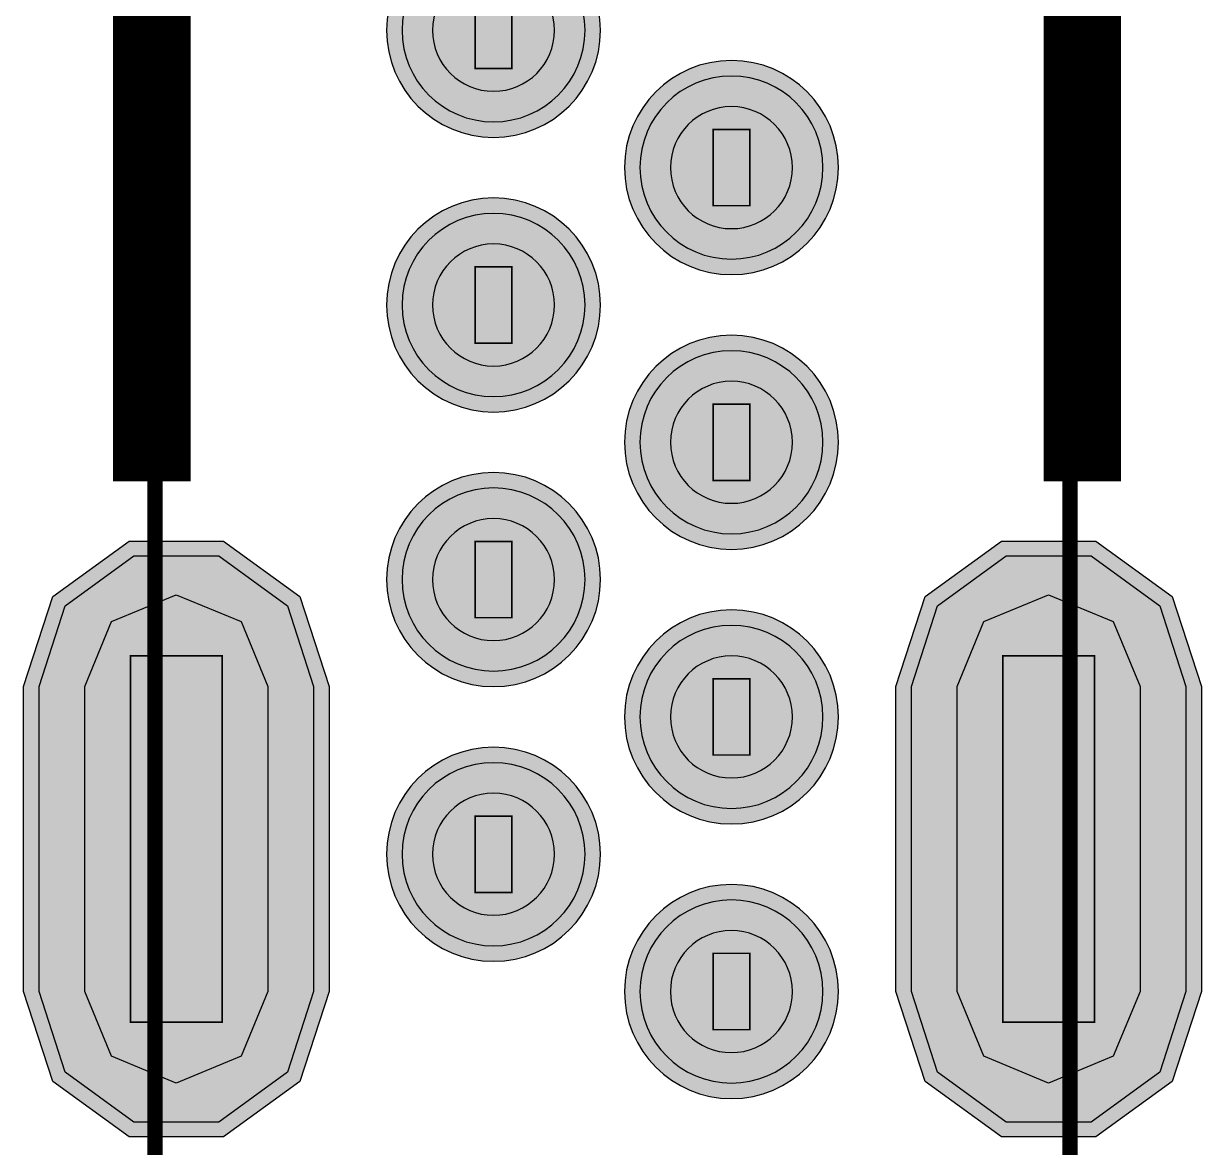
# Model space of a CAD drawing. Extents: x -1.9 to 1.9, y -10.7 to 4.3.
# Drawn here: x -1.931 to 1.931, y -3.436 to 0.247 of the extents above; entities that cross this region are included whole.
import ezdxf

# ---------------------------------------------------------------- set-up
doc = ezdxf.new("R2010")
doc.units = 0
doc.header["$MEASUREMENT"] = 0
for name, color, linetype in [('BOTTOM-LAYER', 5, 'CONTINUOUS'), ('BOTTOM-PASTE-MASK-LAYER', 16, 'CONTINUOUS'), ('BOTTOM-SOLDER-MASK-LAYER', 200, 'CONTINUOUS'), ('COMPONENT-SHAPE-LAYER', 132, 'CONTINUOUS'), ('HOLE-LAYER', 250, 'CONTINUOUS'), ('MULTI-LAYER', 9, 'CONTINUOUS'), ('PIN-SOLDERING-LAYER', 253, 'CONTINUOUS'), ('TOP-LAYER', 1, 'CONTINUOUS'), ('TOP-PASTE-MASK-LAYER', 8, 'CONTINUOUS'), ('TOP-SILKSCREEN-LAYER', 40, 'CONTINUOUS'), ('TOP-SOLDER-MASK-LAYER', 216, 'CONTINUOUS')]:
    doc.layers.add(name, color=color, linetype=linetype)

msp = doc.modelspace()

# ---------------------------------------------------------------- hatches: boundary and pattern name
at = {"layer": 'BOTTOM-LAYER'}
h = msp.add_hatch(color=256, dxfattribs=at)
edge = h.paths.add_edge_path(flags=0)
edge.add_arc((-0.39, 0.2249), 0.3, 180, 360)
edge.add_arc((-0.39, 0.2249), 0.3, 360, 540)
h = msp.add_hatch(color=256, dxfattribs=at)
edge = h.paths.add_edge_path(flags=0)
edge.add_arc((0.39, -0.2249), 0.3, 180, 360)
edge.add_arc((0.39, -0.2249), 0.3, 360, 540)
h = msp.add_hatch(color=256, dxfattribs=at)
edge = h.paths.add_edge_path(flags=0)
edge.add_arc((-0.39, -0.6753), 0.3, 180, 360)
edge.add_arc((-0.39, -0.6753), 0.3, 360, 540)
h = msp.add_hatch(color=256, dxfattribs=at)
edge = h.paths.add_edge_path(flags=0)
edge.add_arc((0.39, -1.1251), 0.3, 180, 360)
edge.add_arc((0.39, -1.1251), 0.3, 360, 540)
h = msp.add_hatch(color=256, dxfattribs=at)
edge = h.paths.add_edge_path(flags=0)
edge.add_arc((-0.39, -1.5749), 0.3, 180, 360)
edge.add_arc((-0.39, -1.5749), 0.3, 360, 540)
for points in [[(-1.8799, -1.9251), (-1.794, -1.6606), (-1.569, -1.4971), (-1.2908, -1.4971), (-1.0658, -1.6606), (-0.9799, -1.9251), (-0.9799, -2.9251), (-1.0658, -3.1896), (-1.2908, -3.353), (-1.569, -3.353), (-1.794, -3.1896), (-1.8799, -2.9251)], [(0.9799, -1.9251), (1.0658, -1.6606), (1.2908, -1.4971), (1.569, -1.4971), (1.794, -1.6606), (1.8799, -1.9251), (1.8799, -2.9251), (1.794, -3.1896), (1.569, -3.353), (1.2908, -3.353), (1.0658, -3.1896), (0.9799, -2.9251)]]:
    msp.add_hatch(color=256, dxfattribs=at).paths.add_polyline_path(points, flags=0)
h = msp.add_hatch(color=256, dxfattribs=at)
edge = h.paths.add_edge_path(flags=0)
edge.add_arc((0.39, -2.025), 0.3, 180, 360)
edge.add_arc((0.39, -2.025), 0.3, 360, 540)
h = msp.add_hatch(color=256, dxfattribs=at)
edge = h.paths.add_edge_path(flags=0)
edge.add_arc((-0.39, -2.4751), 0.3, 180, 360)
edge.add_arc((-0.39, -2.4751), 0.3, 360, 540)
h = msp.add_hatch(color=256, dxfattribs=at)
edge = h.paths.add_edge_path(flags=0)
edge.add_arc((0.39, -2.9249), 0.3, 180, 360)
edge.add_arc((0.39, -2.9249), 0.3, 0, 180)
at = {"layer": 'BOTTOM-PASTE-MASK-LAYER'}
h = msp.add_hatch(color=256, dxfattribs=at)
edge = h.paths.add_edge_path(flags=0)
edge.add_arc((-0.39, 0.2249), 0.3, 180, 360)
edge.add_arc((-0.39, 0.2249), 0.3, 360, 540)
h = msp.add_hatch(color=256, dxfattribs=at)
edge = h.paths.add_edge_path(flags=0)
edge.add_arc((0.39, -0.2249), 0.3, 180, 360)
edge.add_arc((0.39, -0.2249), 0.3, 360, 540)
h = msp.add_hatch(color=256, dxfattribs=at)
edge = h.paths.add_edge_path(flags=0)
edge.add_arc((-0.39, -0.6753), 0.3, 180, 360)
edge.add_arc((-0.39, -0.6753), 0.3, 360, 540)
h = msp.add_hatch(color=256, dxfattribs=at)
edge = h.paths.add_edge_path(flags=0)
edge.add_arc((0.39, -1.1251), 0.3, 180, 360)
edge.add_arc((0.39, -1.1251), 0.3, 360, 540)
h = msp.add_hatch(color=256, dxfattribs=at)
edge = h.paths.add_edge_path(flags=0)
edge.add_arc((-0.39, -1.5749), 0.3, 180, 360)
edge.add_arc((-0.39, -1.5749), 0.3, 360, 540)
for points in [[(-1.8799, -1.9251), (-1.794, -1.6606), (-1.569, -1.4971), (-1.2908, -1.4971), (-1.0658, -1.6606), (-0.9799, -1.9251), (-0.9799, -2.9251), (-1.0658, -3.1896), (-1.2908, -3.353), (-1.569, -3.353), (-1.794, -3.1896), (-1.8799, -2.9251)], [(0.9799, -1.9251), (1.0658, -1.6606), (1.2908, -1.4971), (1.569, -1.4971), (1.794, -1.6606), (1.8799, -1.9251), (1.8799, -2.9251), (1.794, -3.1896), (1.569, -3.353), (1.2908, -3.353), (1.0658, -3.1896), (0.9799, -2.9251)]]:
    msp.add_hatch(color=256, dxfattribs=at).paths.add_polyline_path(points, flags=0)
h = msp.add_hatch(color=256, dxfattribs=at)
edge = h.paths.add_edge_path(flags=0)
edge.add_arc((0.39, -2.025), 0.3, 180, 360)
edge.add_arc((0.39, -2.025), 0.3, 360, 540)
h = msp.add_hatch(color=256, dxfattribs=at)
edge = h.paths.add_edge_path(flags=0)
edge.add_arc((-0.39, -2.4751), 0.3, 180, 360)
edge.add_arc((-0.39, -2.4751), 0.3, 360, 540)
h = msp.add_hatch(color=256, dxfattribs=at)
edge = h.paths.add_edge_path(flags=0)
edge.add_arc((0.39, -2.9249), 0.3, 180, 360)
edge.add_arc((0.39, -2.9249), 0.3, 0, 180)
at = {"layer": 'BOTTOM-SOLDER-MASK-LAYER'}
h = msp.add_hatch(color=256, dxfattribs=at)
edge = h.paths.add_edge_path(flags=0)
edge.add_arc((-0.39, 0.2249), 0.3508, 180, 360)
edge.add_arc((-0.39, 0.2249), 0.3508, 360, 540)
h = msp.add_hatch(color=256, dxfattribs=at)
edge = h.paths.add_edge_path(flags=0)
edge.add_arc((0.39, -0.2249), 0.3508, 180, 360)
edge.add_arc((0.39, -0.2249), 0.3508, 360, 540)
h = msp.add_hatch(color=256, dxfattribs=at)
edge = h.paths.add_edge_path(flags=0)
edge.add_arc((-0.39, -0.6753), 0.3508, 180, 360)
edge.add_arc((-0.39, -0.6753), 0.3508, 360, 540)
h = msp.add_hatch(color=256, dxfattribs=at)
edge = h.paths.add_edge_path(flags=0)
edge.add_arc((0.39, -1.1251), 0.3508, 180, 360)
edge.add_arc((0.39, -1.1251), 0.3508, 360, 540)
h = msp.add_hatch(color=256, dxfattribs=at)
edge = h.paths.add_edge_path(flags=0)
edge.add_arc((-0.39, -1.5749), 0.3508, 180, 360)
edge.add_arc((-0.39, -1.5749), 0.3508, 360, 540)
for points in [[(-1.9307, -1.9251), (-1.8351, -1.6307), (-1.5847, -1.4488), (-1.2751, -1.4488), (-1.0247, -1.6307), (-0.9291, -1.9251), (-0.9291, -2.9251), (-1.0247, -3.2194), (-1.2751, -3.4014), (-1.5847, -3.4014), (-1.8351, -3.2194), (-1.9307, -2.9251)], [(0.9291, -1.9251), (1.0247, -1.6307), (1.2751, -1.4488), (1.5847, -1.4488), (1.8351, -1.6307), (1.9307, -1.9251), (1.9307, -2.9251), (1.8351, -3.2194), (1.5847, -3.4014), (1.2751, -3.4014), (1.0247, -3.2194), (0.9291, -2.9251)]]:
    msp.add_hatch(color=256, dxfattribs=at).paths.add_polyline_path(points, flags=0)
h = msp.add_hatch(color=256, dxfattribs=at)
edge = h.paths.add_edge_path(flags=0)
edge.add_arc((0.39, -2.025), 0.3508, 180, 360)
edge.add_arc((0.39, -2.025), 0.3508, 360, 540)
h = msp.add_hatch(color=256, dxfattribs=at)
edge = h.paths.add_edge_path(flags=0)
edge.add_arc((-0.39, -2.4751), 0.3508, 180, 360)
edge.add_arc((-0.39, -2.4751), 0.3508, 360, 540)
h = msp.add_hatch(color=256, dxfattribs=at)
edge = h.paths.add_edge_path(flags=0)
edge.add_arc((0.39, -2.9249), 0.3508, 180, 360)
edge.add_arc((0.39, -2.9249), 0.3508, 360, 540)
at = {"layer": 'HOLE-LAYER'}
h = msp.add_hatch(color=256, dxfattribs=at)
edge = h.paths.add_edge_path(flags=0)
edge.add_arc((-0.39, 0.2251), 0.2, 180, 360)
edge.add_arc((-0.39, 0.2251), 0.2, 360, 540)
h = msp.add_hatch(color=256, dxfattribs=at)
edge = h.paths.add_edge_path(flags=0)
edge.add_arc((0.3899, -0.2251), 0.2, 180, 360)
edge.add_arc((0.3899, -0.2251), 0.2, 360, 540)
h = msp.add_hatch(color=256, dxfattribs=at)
edge = h.paths.add_edge_path(flags=0)
edge.add_arc((-0.3901, -0.6752), 0.2, 180, 360)
edge.add_arc((-0.3901, -0.6752), 0.2, 360, 540)
h = msp.add_hatch(color=256, dxfattribs=at)
edge = h.paths.add_edge_path(flags=0)
edge.add_arc((0.3899, -1.1251), 0.2, 180, 360)
edge.add_arc((0.3899, -1.1251), 0.2, 0, 180)
h = msp.add_hatch(color=256, dxfattribs=at)
edge = h.paths.add_edge_path(flags=0)
edge.add_arc((-0.3901, -1.5751), 0.2, 180, 360)
edge.add_arc((-0.3901, -1.5751), 0.2, 360, 540)
for points in [[(-1.7299, -1.925), (-1.642, -1.7129), (-1.4299, -1.625), (-1.2177, -1.7129), (-1.1299, -1.925), (-1.1299, -2.925), (-1.2177, -3.1372), (-1.4299, -3.225), (-1.642, -3.1372), (-1.7299, -2.925)], [(1.1296, -1.925), (1.2175, -1.7129), (1.4296, -1.625), (1.6418, -1.7129), (1.7296, -1.925), (1.7296, -2.925), (1.6418, -3.1372), (1.4296, -3.225), (1.2175, -3.1372), (1.1296, -2.925)]]:
    msp.add_hatch(color=256, dxfattribs=at).paths.add_polyline_path(points, flags=0)
h = msp.add_hatch(color=256, dxfattribs=at)
edge = h.paths.add_edge_path(flags=0)
edge.add_arc((0.3899, -2.025), 0.2, 180, 360)
edge.add_arc((0.3899, -2.025), 0.2, 0, 180)
h = msp.add_hatch(color=256, dxfattribs=at)
edge = h.paths.add_edge_path(flags=0)
edge.add_arc((-0.3901, -2.475), 0.2, 180, 360)
edge.add_arc((-0.3901, -2.475), 0.2, 0, 180)
h = msp.add_hatch(color=256, dxfattribs=at)
edge = h.paths.add_edge_path(flags=0)
edge.add_arc((0.3898, -2.9251), 0.2, 180, 360)
edge.add_arc((0.3898, -2.9251), 0.2, 0, 180)
at = {"layer": 'MULTI-LAYER'}
h = msp.add_hatch(color=256, dxfattribs=at)
edge = h.paths.add_edge_path(flags=0)
edge.add_arc((-0.39, 0.2249), 0.3, 180, 360)
edge.add_arc((-0.39, 0.2249), 0.3, 360, 540)
h = msp.add_hatch(color=256, dxfattribs=at)
edge = h.paths.add_edge_path(flags=0)
edge.add_arc((-0.39, 0.2249), 0.3, 180, 360)
edge.add_arc((-0.39, 0.2249), 0.3, 360, 540)
h = msp.add_hatch(color=256, dxfattribs=at)
edge = h.paths.add_edge_path(flags=0)
edge.add_arc((-0.39, 0.2249), 0.3, 180, 360)
edge.add_arc((-0.39, 0.2249), 0.3, 360, 540)
h = msp.add_hatch(color=256, dxfattribs=at)
edge = h.paths.add_edge_path(flags=0)
edge.add_arc((0.39, -0.2249), 0.3, 180, 360)
edge.add_arc((0.39, -0.2249), 0.3, 360, 540)
h = msp.add_hatch(color=256, dxfattribs=at)
edge = h.paths.add_edge_path(flags=0)
edge.add_arc((0.39, -0.2249), 0.3, 180, 360)
edge.add_arc((0.39, -0.2249), 0.3, 360, 540)
h = msp.add_hatch(color=256, dxfattribs=at)
edge = h.paths.add_edge_path(flags=0)
edge.add_arc((0.39, -0.2249), 0.3, 180, 360)
edge.add_arc((0.39, -0.2249), 0.3, 360, 540)
h = msp.add_hatch(color=256, dxfattribs=at)
edge = h.paths.add_edge_path(flags=0)
edge.add_arc((-0.39, -0.6753), 0.3, 180, 360)
edge.add_arc((-0.39, -0.6753), 0.3, 360, 540)
h = msp.add_hatch(color=256, dxfattribs=at)
edge = h.paths.add_edge_path(flags=0)
edge.add_arc((-0.39, -0.6753), 0.3, 180, 360)
edge.add_arc((-0.39, -0.6753), 0.3, 360, 540)
h = msp.add_hatch(color=256, dxfattribs=at)
edge = h.paths.add_edge_path(flags=0)
edge.add_arc((-0.39, -0.6753), 0.3, 180, 360)
edge.add_arc((-0.39, -0.6753), 0.3, 360, 540)
h = msp.add_hatch(color=256, dxfattribs=at)
edge = h.paths.add_edge_path(flags=0)
edge.add_arc((0.39, -1.1251), 0.3, 180, 360)
edge.add_arc((0.39, -1.1251), 0.3, 360, 540)
h = msp.add_hatch(color=256, dxfattribs=at)
edge = h.paths.add_edge_path(flags=0)
edge.add_arc((0.39, -1.1251), 0.3, 180, 360)
edge.add_arc((0.39, -1.1251), 0.3, 360, 540)
h = msp.add_hatch(color=256, dxfattribs=at)
edge = h.paths.add_edge_path(flags=0)
edge.add_arc((0.39, -1.1251), 0.3, 180, 360)
edge.add_arc((0.39, -1.1251), 0.3, 360, 540)
h = msp.add_hatch(color=256, dxfattribs=at)
edge = h.paths.add_edge_path(flags=0)
edge.add_arc((-0.39, -1.5749), 0.3, 180, 360)
edge.add_arc((-0.39, -1.5749), 0.3, 360, 540)
h = msp.add_hatch(color=256, dxfattribs=at)
edge = h.paths.add_edge_path(flags=0)
edge.add_arc((-0.39, -1.5749), 0.3, 180, 360)
edge.add_arc((-0.39, -1.5749), 0.3, 360, 540)
h = msp.add_hatch(color=256, dxfattribs=at)
edge = h.paths.add_edge_path(flags=0)
edge.add_arc((-0.39, -1.5749), 0.3, 180, 360)
edge.add_arc((-0.39, -1.5749), 0.3, 360, 540)
for points in [[(-1.8799, -1.9251), (-1.794, -1.6606), (-1.569, -1.4971), (-1.2908, -1.4971), (-1.0658, -1.6606), (-0.9799, -1.9251), (-0.9799, -2.9251), (-1.0658, -3.1896), (-1.2908, -3.353), (-1.569, -3.353), (-1.794, -3.1896), (-1.8799, -2.9251)], [(-1.8799, -1.9251), (-1.794, -1.6606), (-1.569, -1.4971), (-1.2908, -1.4971), (-1.0658, -1.6606), (-0.9799, -1.9251), (-0.9799, -2.9251), (-1.0658, -3.1896), (-1.2908, -3.353), (-1.569, -3.353), (-1.794, -3.1896), (-1.8799, -2.9251)], [(-1.8799, -1.9251), (-1.794, -1.6606), (-1.569, -1.4971), (-1.2908, -1.4971), (-1.0658, -1.6606), (-0.9799, -1.9251), (-0.9799, -2.9251), (-1.0658, -3.1896), (-1.2908, -3.353), (-1.569, -3.353), (-1.794, -3.1896), (-1.8799, -2.9251)], [(0.9799, -1.9251), (1.0658, -1.6606), (1.2908, -1.4971), (1.569, -1.4971), (1.794, -1.6606), (1.8799, -1.9251), (1.8799, -2.9251), (1.794, -3.1896), (1.569, -3.353), (1.2908, -3.353), (1.0658, -3.1896), (0.9799, -2.9251)], [(0.9799, -1.9251), (1.0658, -1.6606), (1.2908, -1.4971), (1.569, -1.4971), (1.794, -1.6606), (1.8799, -1.9251), (1.8799, -2.9251), (1.794, -3.1896), (1.569, -3.353), (1.2908, -3.353), (1.0658, -3.1896), (0.9799, -2.9251)], [(0.9799, -1.9251), (1.0658, -1.6606), (1.2908, -1.4971), (1.569, -1.4971), (1.794, -1.6606), (1.8799, -1.9251), (1.8799, -2.9251), (1.794, -3.1896), (1.569, -3.353), (1.2908, -3.353), (1.0658, -3.1896), (0.9799, -2.9251)]]:
    msp.add_hatch(color=256, dxfattribs=at).paths.add_polyline_path(points, flags=0)
h = msp.add_hatch(color=256, dxfattribs=at)
edge = h.paths.add_edge_path(flags=0)
edge.add_arc((0.39, -2.025), 0.3, 180, 360)
edge.add_arc((0.39, -2.025), 0.3, 360, 540)
h = msp.add_hatch(color=256, dxfattribs=at)
edge = h.paths.add_edge_path(flags=0)
edge.add_arc((0.39, -2.025), 0.3, 180, 360)
edge.add_arc((0.39, -2.025), 0.3, 360, 540)
h = msp.add_hatch(color=256, dxfattribs=at)
edge = h.paths.add_edge_path(flags=0)
edge.add_arc((0.39, -2.025), 0.3, 180, 360)
edge.add_arc((0.39, -2.025), 0.3, 360, 540)
h = msp.add_hatch(color=256, dxfattribs=at)
edge = h.paths.add_edge_path(flags=0)
edge.add_arc((-0.39, -2.4751), 0.3, 180, 360)
edge.add_arc((-0.39, -2.4751), 0.3, 360, 540)
h = msp.add_hatch(color=256, dxfattribs=at)
edge = h.paths.add_edge_path(flags=0)
edge.add_arc((-0.39, -2.4751), 0.3, 180, 360)
edge.add_arc((-0.39, -2.4751), 0.3, 360, 540)
h = msp.add_hatch(color=256, dxfattribs=at)
edge = h.paths.add_edge_path(flags=0)
edge.add_arc((-0.39, -2.4751), 0.3, 180, 360)
edge.add_arc((-0.39, -2.4751), 0.3, 360, 540)
h = msp.add_hatch(color=256, dxfattribs=at)
edge = h.paths.add_edge_path(flags=0)
edge.add_arc((0.39, -2.9249), 0.3, 180, 360)
edge.add_arc((0.39, -2.9249), 0.3, 0, 180)
h = msp.add_hatch(color=256, dxfattribs=at)
edge = h.paths.add_edge_path(flags=0)
edge.add_arc((0.39, -2.9249), 0.3, 180, 360)
edge.add_arc((0.39, -2.9249), 0.3, 0, 180)
h = msp.add_hatch(color=256, dxfattribs=at)
edge = h.paths.add_edge_path(flags=0)
edge.add_arc((0.39, -2.9249), 0.3, 180, 360)
edge.add_arc((0.39, -2.9249), 0.3, 0, 180)
at = {"layer": 'PIN-SOLDERING-LAYER'}
for points in [[(-0.45, 0.3499), (-0.33, 0.3499), (-0.33, 0.0999), (-0.45, 0.0999)], [(0.33, -0.0999), (0.45, -0.0999), (0.45, -0.3499), (0.33, -0.3499)], [(-0.45, -0.5503), (-0.33, -0.5503), (-0.33, -0.8003), (-0.45, -0.8003)], [(0.33, -1.0001), (0.45, -1.0001), (0.45, -1.2501), (0.33, -1.2501)], [(-0.45, -1.4499), (-0.33, -1.4499), (-0.33, -1.6999), (-0.45, -1.6999)], [(-1.2799, -3.0251), (-1.5799, -3.0251), (-1.5799, -1.8251), (-1.2799, -1.8251)], [(1.5799, -3.0251), (1.2799, -3.0251), (1.2799, -1.8251), (1.5799, -1.8251)], [(0.33, -1.9), (0.45, -1.9), (0.45, -2.15), (0.33, -2.15)], [(-0.45, -2.3501), (-0.33, -2.3501), (-0.33, -2.6001), (-0.45, -2.6001)], [(0.33, -2.7999), (0.45, -2.7999), (0.45, -3.0499), (0.33, -3.0499)]]:
    msp.add_hatch(color=256, dxfattribs=at).paths.add_polyline_path(points, flags=0)
at = {"layer": 'TOP-LAYER'}
h = msp.add_hatch(color=256, dxfattribs=at)
edge = h.paths.add_edge_path(flags=0)
edge.add_arc((-0.39, 0.2249), 0.3, 180, 360)
edge.add_arc((-0.39, 0.2249), 0.3, 360, 540)
h = msp.add_hatch(color=256, dxfattribs=at)
edge = h.paths.add_edge_path(flags=0)
edge.add_arc((0.39, -0.2249), 0.3, 180, 360)
edge.add_arc((0.39, -0.2249), 0.3, 360, 540)
h = msp.add_hatch(color=256, dxfattribs=at)
edge = h.paths.add_edge_path(flags=0)
edge.add_arc((-0.39, -0.6753), 0.3, 180, 360)
edge.add_arc((-0.39, -0.6753), 0.3, 360, 540)
h = msp.add_hatch(color=256, dxfattribs=at)
edge = h.paths.add_edge_path(flags=0)
edge.add_arc((0.39, -1.1251), 0.3, 180, 360)
edge.add_arc((0.39, -1.1251), 0.3, 360, 540)
h = msp.add_hatch(color=256, dxfattribs=at)
edge = h.paths.add_edge_path(flags=0)
edge.add_arc((-0.39, -1.5749), 0.3, 180, 360)
edge.add_arc((-0.39, -1.5749), 0.3, 360, 540)
for points in [[(-1.8799, -1.9251), (-1.794, -1.6606), (-1.569, -1.4971), (-1.2908, -1.4971), (-1.0658, -1.6606), (-0.9799, -1.9251), (-0.9799, -2.9251), (-1.0658, -3.1896), (-1.2908, -3.353), (-1.569, -3.353), (-1.794, -3.1896), (-1.8799, -2.9251)], [(0.9799, -1.9251), (1.0658, -1.6606), (1.2908, -1.4971), (1.569, -1.4971), (1.794, -1.6606), (1.8799, -1.9251), (1.8799, -2.9251), (1.794, -3.1896), (1.569, -3.353), (1.2908, -3.353), (1.0658, -3.1896), (0.9799, -2.9251)]]:
    msp.add_hatch(color=256, dxfattribs=at).paths.add_polyline_path(points, flags=0)
h = msp.add_hatch(color=256, dxfattribs=at)
edge = h.paths.add_edge_path(flags=0)
edge.add_arc((0.39, -2.025), 0.3, 180, 360)
edge.add_arc((0.39, -2.025), 0.3, 360, 540)
h = msp.add_hatch(color=256, dxfattribs=at)
edge = h.paths.add_edge_path(flags=0)
edge.add_arc((-0.39, -2.4751), 0.3, 180, 360)
edge.add_arc((-0.39, -2.4751), 0.3, 360, 540)
h = msp.add_hatch(color=256, dxfattribs=at)
edge = h.paths.add_edge_path(flags=0)
edge.add_arc((0.39, -2.9249), 0.3, 180, 360)
edge.add_arc((0.39, -2.9249), 0.3, 0, 180)
at = {"layer": 'TOP-PASTE-MASK-LAYER'}
h = msp.add_hatch(color=256, dxfattribs=at)
edge = h.paths.add_edge_path(flags=0)
edge.add_arc((-0.39, 0.2249), 0.3, 180, 360)
edge.add_arc((-0.39, 0.2249), 0.3, 360, 540)
h = msp.add_hatch(color=256, dxfattribs=at)
edge = h.paths.add_edge_path(flags=0)
edge.add_arc((0.39, -0.2249), 0.3, 180, 360)
edge.add_arc((0.39, -0.2249), 0.3, 360, 540)
h = msp.add_hatch(color=256, dxfattribs=at)
edge = h.paths.add_edge_path(flags=0)
edge.add_arc((-0.39, -0.6753), 0.3, 180, 360)
edge.add_arc((-0.39, -0.6753), 0.3, 360, 540)
h = msp.add_hatch(color=256, dxfattribs=at)
edge = h.paths.add_edge_path(flags=0)
edge.add_arc((0.39, -1.1251), 0.3, 180, 360)
edge.add_arc((0.39, -1.1251), 0.3, 360, 540)
h = msp.add_hatch(color=256, dxfattribs=at)
edge = h.paths.add_edge_path(flags=0)
edge.add_arc((-0.39, -1.5749), 0.3, 180, 360)
edge.add_arc((-0.39, -1.5749), 0.3, 360, 540)
for points in [[(-1.8799, -1.9251), (-1.794, -1.6606), (-1.569, -1.4971), (-1.2908, -1.4971), (-1.0658, -1.6606), (-0.9799, -1.9251), (-0.9799, -2.9251), (-1.0658, -3.1896), (-1.2908, -3.353), (-1.569, -3.353), (-1.794, -3.1896), (-1.8799, -2.9251)], [(0.9799, -1.9251), (1.0658, -1.6606), (1.2908, -1.4971), (1.569, -1.4971), (1.794, -1.6606), (1.8799, -1.9251), (1.8799, -2.9251), (1.794, -3.1896), (1.569, -3.353), (1.2908, -3.353), (1.0658, -3.1896), (0.9799, -2.9251)]]:
    msp.add_hatch(color=256, dxfattribs=at).paths.add_polyline_path(points, flags=0)
h = msp.add_hatch(color=256, dxfattribs=at)
edge = h.paths.add_edge_path(flags=0)
edge.add_arc((0.39, -2.025), 0.3, 180, 360)
edge.add_arc((0.39, -2.025), 0.3, 360, 540)
h = msp.add_hatch(color=256, dxfattribs=at)
edge = h.paths.add_edge_path(flags=0)
edge.add_arc((-0.39, -2.4751), 0.3, 180, 360)
edge.add_arc((-0.39, -2.4751), 0.3, 360, 540)
h = msp.add_hatch(color=256, dxfattribs=at)
edge = h.paths.add_edge_path(flags=0)
edge.add_arc((0.39, -2.9249), 0.3, 180, 360)
edge.add_arc((0.39, -2.9249), 0.3, 0, 180)
at = {"layer": 'TOP-SOLDER-MASK-LAYER'}
h = msp.add_hatch(color=256, dxfattribs=at)
edge = h.paths.add_edge_path(flags=0)
edge.add_arc((-0.39, 0.2249), 0.3508, 180, 360)
edge.add_arc((-0.39, 0.2249), 0.3508, 360, 540)
h = msp.add_hatch(color=256, dxfattribs=at)
edge = h.paths.add_edge_path(flags=0)
edge.add_arc((0.39, -0.2249), 0.3508, 180, 360)
edge.add_arc((0.39, -0.2249), 0.3508, 360, 540)
h = msp.add_hatch(color=256, dxfattribs=at)
edge = h.paths.add_edge_path(flags=0)
edge.add_arc((-0.39, -0.6753), 0.3508, 180, 360)
edge.add_arc((-0.39, -0.6753), 0.3508, 360, 540)
h = msp.add_hatch(color=256, dxfattribs=at)
edge = h.paths.add_edge_path(flags=0)
edge.add_arc((0.39, -1.1251), 0.3508, 180, 360)
edge.add_arc((0.39, -1.1251), 0.3508, 360, 540)
h = msp.add_hatch(color=256, dxfattribs=at)
edge = h.paths.add_edge_path(flags=0)
edge.add_arc((-0.39, -1.5749), 0.3508, 180, 360)
edge.add_arc((-0.39, -1.5749), 0.3508, 360, 540)
for points in [[(-1.9307, -1.9251), (-1.8351, -1.6307), (-1.5847, -1.4488), (-1.2751, -1.4488), (-1.0247, -1.6307), (-0.9291, -1.9251), (-0.9291, -2.9251), (-1.0247, -3.2194), (-1.2751, -3.4014), (-1.5847, -3.4014), (-1.8351, -3.2194), (-1.9307, -2.9251)], [(0.9291, -1.9251), (1.0247, -1.6307), (1.2751, -1.4488), (1.5847, -1.4488), (1.8351, -1.6307), (1.9307, -1.9251), (1.9307, -2.9251), (1.8351, -3.2194), (1.5847, -3.4014), (1.2751, -3.4014), (1.0247, -3.2194), (0.9291, -2.9251)]]:
    msp.add_hatch(color=256, dxfattribs=at).paths.add_polyline_path(points, flags=0)
h = msp.add_hatch(color=256, dxfattribs=at)
edge = h.paths.add_edge_path(flags=0)
edge.add_arc((0.39, -2.025), 0.3508, 180, 360)
edge.add_arc((0.39, -2.025), 0.3508, 360, 540)
h = msp.add_hatch(color=256, dxfattribs=at)
edge = h.paths.add_edge_path(flags=0)
edge.add_arc((-0.39, -2.4751), 0.3508, 180, 360)
edge.add_arc((-0.39, -2.4751), 0.3508, 360, 540)
h = msp.add_hatch(color=256, dxfattribs=at)
edge = h.paths.add_edge_path(flags=0)
edge.add_arc((0.39, -2.9249), 0.3508, 180, 360)
edge.add_arc((0.39, -2.9249), 0.3508, 360, 540)

# ---------------------------------------------------------------- linework, layer by layer
at = {"layer": 'BOTTOM-LAYER'}
for points in [[(-0.69, 0.2249, 1), (-0.09, 0.2249, 1)], [(0.09, -0.2249, 1), (0.69, -0.2249, 1)], [(-0.69, -0.6753, 1), (-0.09, -0.6753, 1)], [(0.09, -1.1251, 1), (0.69, -1.1251, 1)], [(-0.69, -1.5749, 1), (-0.09, -1.5749, 1)], [(0.09, -2.025, 1), (0.69, -2.025, 1)], [(-0.69, -2.4751, 1), (-0.09, -2.4751, 1)], [(0.09, -2.9249, 1), (0.69, -2.9249, 1)]]:
    msp.add_lwpolyline(points, format="xyb", close=True, dxfattribs=at)
for points in [[(-1.8799, -1.9251), (-1.794, -1.6606), (-1.569, -1.4971), (-1.2908, -1.4971), (-1.0658, -1.6606), (-0.9799, -1.9251), (-0.9799, -2.9251), (-1.0658, -3.1896), (-1.2908, -3.353), (-1.569, -3.353), (-1.794, -3.1896), (-1.8799, -2.9251)], [(0.9799, -1.9251), (1.0658, -1.6606), (1.2908, -1.4971), (1.569, -1.4971), (1.794, -1.6606), (1.8799, -1.9251), (1.8799, -2.9251), (1.794, -3.1896), (1.569, -3.353), (1.2908, -3.353), (1.0658, -3.1896), (0.9799, -2.9251)]]:
    msp.add_lwpolyline(points, close=True, dxfattribs=at)
at = {"layer": 'BOTTOM-PASTE-MASK-LAYER'}
for points in [[(-0.69, 0.2249, 1), (-0.09, 0.2249, 1)], [(0.09, -0.2249, 1), (0.69, -0.2249, 1)], [(-0.69, -0.6753, 1), (-0.09, -0.6753, 1)], [(0.09, -1.1251, 1), (0.69, -1.1251, 1)], [(-0.69, -1.5749, 1), (-0.09, -1.5749, 1)], [(0.09, -2.025, 1), (0.69, -2.025, 1)], [(-0.69, -2.4751, 1), (-0.09, -2.4751, 1)], [(0.09, -2.9249, 1), (0.69, -2.9249, 1)]]:
    msp.add_lwpolyline(points, format="xyb", close=True, dxfattribs=at)
for points in [[(-1.8799, -1.9251), (-1.794, -1.6606), (-1.569, -1.4971), (-1.2908, -1.4971), (-1.0658, -1.6606), (-0.9799, -1.9251), (-0.9799, -2.9251), (-1.0658, -3.1896), (-1.2908, -3.353), (-1.569, -3.353), (-1.794, -3.1896), (-1.8799, -2.9251)], [(0.9799, -1.9251), (1.0658, -1.6606), (1.2908, -1.4971), (1.569, -1.4971), (1.794, -1.6606), (1.8799, -1.9251), (1.8799, -2.9251), (1.794, -3.1896), (1.569, -3.353), (1.2908, -3.353), (1.0658, -3.1896), (0.9799, -2.9251)]]:
    msp.add_lwpolyline(points, close=True, dxfattribs=at)
at = {"layer": 'BOTTOM-SOLDER-MASK-LAYER'}
for points in [[(-0.7408, 0.2249, 1), (-0.0392, 0.2249, 1)], [(0.0392, -0.2249, 1), (0.7408, -0.2249, 1)], [(-0.7408, -0.6753, 1), (-0.0392, -0.6753, 1)], [(0.0392, -1.1251, 1), (0.7408, -1.1251, 1)], [(-0.7408, -1.5749, 1), (-0.0392, -1.5749, 1)], [(0.0392, -2.025, 1), (0.7408, -2.025, 1)], [(-0.7408, -2.4751, 1), (-0.0392, -2.4751, 1)], [(0.0392, -2.9249, 1), (0.7408, -2.9249, 1)]]:
    msp.add_lwpolyline(points, format="xyb", close=True, dxfattribs=at)
for points in [[(-1.9307, -1.9251), (-1.8351, -1.6307), (-1.5847, -1.4488), (-1.2751, -1.4488), (-1.0247, -1.6307), (-0.9291, -1.9251), (-0.9291, -2.9251), (-1.0247, -3.2194), (-1.2751, -3.4014), (-1.5847, -3.4014), (-1.8351, -3.2194), (-1.9307, -2.9251)], [(0.9291, -1.9251), (1.0247, -1.6307), (1.2751, -1.4488), (1.5847, -1.4488), (1.8351, -1.6307), (1.9307, -1.9251), (1.9307, -2.9251), (1.8351, -3.2194), (1.5847, -3.4014), (1.2751, -3.4014), (1.0247, -3.2194), (0.9291, -2.9251)]]:
    msp.add_lwpolyline(points, close=True, dxfattribs=at)
at = {"layer": 'COMPONENT-SHAPE-LAYER', "const_width": 0.0508}
msp.add_lwpolyline([(-1.5, -10.5249), (-1.5, 4.035), (1.5, 4.035), (1.5, -10.5249)], close=True, dxfattribs=at)
at = {"layer": 'HOLE-LAYER'}
for points in [[(-0.59, 0.2251, 1), (-0.19, 0.2251, 1)], [(-0.5901, -0.6752, 1), (-0.1901, -0.6752, 1)], [(-0.5901, -1.5751, 1), (-0.1901, -1.5751, 1)], [(-0.5901, -2.475, 1), (-0.1901, -2.475, 1)]]:
    msp.add_lwpolyline(points, format="xyb", close=True, dxfattribs=at)
for points in [[(0.1899, -0.2251, 1), (0.5899, -0.2251, 1), (0.1899, -0.2251)], [(0.1899, -1.1251, 1), (0.5899, -1.1251, 1), (0.1899, -1.1251)], [(0.1899, -2.025, 1), (0.5899, -2.025, 1), (0.1899, -2.025)], [(0.1898, -2.9251, 1), (0.5898, -2.9251, 1), (0.1898, -2.9251)]]:
    msp.add_lwpolyline(points, format="xyb", dxfattribs=at)
for points in [[(-1.7299, -1.925), (-1.642, -1.7129), (-1.4299, -1.625), (-1.2177, -1.7129), (-1.1299, -1.925), (-1.1299, -2.925), (-1.2177, -3.1372), (-1.4299, -3.225), (-1.642, -3.1372), (-1.7299, -2.925)], [(1.1296, -1.925), (1.2175, -1.7129), (1.4296, -1.625), (1.6418, -1.7129), (1.7296, -1.925), (1.7296, -2.925), (1.6418, -3.1372), (1.4296, -3.225), (1.2175, -3.1372), (1.1296, -2.925)]]:
    msp.add_lwpolyline(points, close=True, dxfattribs=at)
at = {"layer": 'MULTI-LAYER'}
for points in [[(-0.69, 0.2249, 1), (-0.09, 0.2249, 1)], [(-0.69, 0.2249, 1), (-0.09, 0.2249, 1)], [(-0.69, 0.2249, 1), (-0.09, 0.2249, 1)], [(0.09, -0.2249, 1), (0.69, -0.2249, 1)], [(0.09, -0.2249, 1), (0.69, -0.2249, 1)], [(0.09, -0.2249, 1), (0.69, -0.2249, 1)], [(-0.69, -0.6753, 1), (-0.09, -0.6753, 1)], [(-0.69, -0.6753, 1), (-0.09, -0.6753, 1)], [(-0.69, -0.6753, 1), (-0.09, -0.6753, 1)], [(0.09, -1.1251, 1), (0.69, -1.1251, 1)], [(0.09, -1.1251, 1), (0.69, -1.1251, 1)], [(0.09, -1.1251, 1), (0.69, -1.1251, 1)], [(-0.69, -1.5749, 1), (-0.09, -1.5749, 1)], [(-0.69, -1.5749, 1), (-0.09, -1.5749, 1)], [(-0.69, -1.5749, 1), (-0.09, -1.5749, 1)], [(0.09, -2.025, 1), (0.69, -2.025, 1)], [(0.09, -2.025, 1), (0.69, -2.025, 1)], [(0.09, -2.025, 1), (0.69, -2.025, 1)], [(-0.69, -2.4751, 1), (-0.09, -2.4751, 1)], [(-0.69, -2.4751, 1), (-0.09, -2.4751, 1)], [(-0.69, -2.4751, 1), (-0.09, -2.4751, 1)], [(0.09, -2.9249, 1), (0.69, -2.9249, 1)], [(0.09, -2.9249, 1), (0.69, -2.9249, 1)], [(0.09, -2.9249, 1), (0.69, -2.9249, 1)]]:
    msp.add_lwpolyline(points, format="xyb", close=True, dxfattribs=at)
for points in [[(-1.8799, -1.9251), (-1.794, -1.6606), (-1.569, -1.4971), (-1.2908, -1.4971), (-1.0658, -1.6606), (-0.9799, -1.9251), (-0.9799, -2.9251), (-1.0658, -3.1896), (-1.2908, -3.353), (-1.569, -3.353), (-1.794, -3.1896), (-1.8799, -2.9251)], [(-1.8799, -1.9251), (-1.794, -1.6606), (-1.569, -1.4971), (-1.2908, -1.4971), (-1.0658, -1.6606), (-0.9799, -1.9251), (-0.9799, -2.9251), (-1.0658, -3.1896), (-1.2908, -3.353), (-1.569, -3.353), (-1.794, -3.1896), (-1.8799, -2.9251)], [(-1.8799, -1.9251), (-1.794, -1.6606), (-1.569, -1.4971), (-1.2908, -1.4971), (-1.0658, -1.6606), (-0.9799, -1.9251), (-0.9799, -2.9251), (-1.0658, -3.1896), (-1.2908, -3.353), (-1.569, -3.353), (-1.794, -3.1896), (-1.8799, -2.9251)], [(0.9799, -1.9251), (1.0658, -1.6606), (1.2908, -1.4971), (1.569, -1.4971), (1.794, -1.6606), (1.8799, -1.9251), (1.8799, -2.9251), (1.794, -3.1896), (1.569, -3.353), (1.2908, -3.353), (1.0658, -3.1896), (0.9799, -2.9251)], [(0.9799, -1.9251), (1.0658, -1.6606), (1.2908, -1.4971), (1.569, -1.4971), (1.794, -1.6606), (1.8799, -1.9251), (1.8799, -2.9251), (1.794, -3.1896), (1.569, -3.353), (1.2908, -3.353), (1.0658, -3.1896), (0.9799, -2.9251)], [(0.9799, -1.9251), (1.0658, -1.6606), (1.2908, -1.4971), (1.569, -1.4971), (1.794, -1.6606), (1.8799, -1.9251), (1.8799, -2.9251), (1.794, -3.1896), (1.569, -3.353), (1.2908, -3.353), (1.0658, -3.1896), (0.9799, -2.9251)]]:
    msp.add_lwpolyline(points, close=True, dxfattribs=at)
at = {"layer": 'PIN-SOLDERING-LAYER', "const_width": 0.00508}
for points in [[(-0.45, 0.3499), (-0.33, 0.3499), (-0.33, 0.0999), (-0.45, 0.0999)], [(0.33, -0.0999), (0.45, -0.0999), (0.45, -0.3499), (0.33, -0.3499)], [(-0.45, -0.5503), (-0.33, -0.5503), (-0.33, -0.8003), (-0.45, -0.8003)], [(0.33, -1.0001), (0.45, -1.0001), (0.45, -1.2501), (0.33, -1.2501)], [(-0.45, -1.4499), (-0.33, -1.4499), (-0.33, -1.6999), (-0.45, -1.6999)], [(-1.2799, -3.0251), (-1.5799, -3.0251), (-1.5799, -1.8251), (-1.2799, -1.8251)], [(1.5799, -3.0251), (1.2799, -3.0251), (1.2799, -1.8251), (1.5799, -1.8251)], [(0.33, -1.9), (0.45, -1.9), (0.45, -2.15), (0.33, -2.15)], [(-0.45, -2.3501), (-0.33, -2.3501), (-0.33, -2.6001), (-0.45, -2.6001)], [(0.33, -2.7999), (0.45, -2.7999), (0.45, -3.0499), (0.33, -3.0499)]]:
    msp.add_lwpolyline(points, close=True, dxfattribs=at)
at = {"layer": 'TOP-LAYER'}
for points in [[(-0.69, 0.2249, 1), (-0.09, 0.2249, 1)], [(0.09, -0.2249, 1), (0.69, -0.2249, 1)], [(-0.69, -0.6753, 1), (-0.09, -0.6753, 1)], [(0.09, -1.1251, 1), (0.69, -1.1251, 1)], [(-0.69, -1.5749, 1), (-0.09, -1.5749, 1)], [(0.09, -2.025, 1), (0.69, -2.025, 1)], [(-0.69, -2.4751, 1), (-0.09, -2.4751, 1)], [(0.09, -2.9249, 1), (0.69, -2.9249, 1)]]:
    msp.add_lwpolyline(points, format="xyb", close=True, dxfattribs=at)
for points in [[(-1.8799, -1.9251), (-1.794, -1.6606), (-1.569, -1.4971), (-1.2908, -1.4971), (-1.0658, -1.6606), (-0.9799, -1.9251), (-0.9799, -2.9251), (-1.0658, -3.1896), (-1.2908, -3.353), (-1.569, -3.353), (-1.794, -3.1896), (-1.8799, -2.9251)], [(0.9799, -1.9251), (1.0658, -1.6606), (1.2908, -1.4971), (1.569, -1.4971), (1.794, -1.6606), (1.8799, -1.9251), (1.8799, -2.9251), (1.794, -3.1896), (1.569, -3.353), (1.2908, -3.353), (1.0658, -3.1896), (0.9799, -2.9251)]]:
    msp.add_lwpolyline(points, close=True, dxfattribs=at)
at = {"layer": 'TOP-PASTE-MASK-LAYER'}
for points in [[(-0.69, 0.2249, 1), (-0.09, 0.2249, 1)], [(0.09, -0.2249, 1), (0.69, -0.2249, 1)], [(-0.69, -0.6753, 1), (-0.09, -0.6753, 1)], [(0.09, -1.1251, 1), (0.69, -1.1251, 1)], [(-0.69, -1.5749, 1), (-0.09, -1.5749, 1)], [(0.09, -2.025, 1), (0.69, -2.025, 1)], [(-0.69, -2.4751, 1), (-0.09, -2.4751, 1)], [(0.09, -2.9249, 1), (0.69, -2.9249, 1)]]:
    msp.add_lwpolyline(points, format="xyb", close=True, dxfattribs=at)
for points in [[(-1.8799, -1.9251), (-1.794, -1.6606), (-1.569, -1.4971), (-1.2908, -1.4971), (-1.0658, -1.6606), (-0.9799, -1.9251), (-0.9799, -2.9251), (-1.0658, -3.1896), (-1.2908, -3.353), (-1.569, -3.353), (-1.794, -3.1896), (-1.8799, -2.9251)], [(0.9799, -1.9251), (1.0658, -1.6606), (1.2908, -1.4971), (1.569, -1.4971), (1.794, -1.6606), (1.8799, -1.9251), (1.8799, -2.9251), (1.794, -3.1896), (1.569, -3.353), (1.2908, -3.353), (1.0658, -3.1896), (0.9799, -2.9251)]]:
    msp.add_lwpolyline(points, close=True, dxfattribs=at)
at = {"layer": 'TOP-SILKSCREEN-LAYER', "const_width": 0.254}
for points in [[(-1.51, -1.2529), (-1.51, 1.1749)], [(1.54, 1.1749), (1.54, -1.2529)]]:
    msp.add_lwpolyline(points, dxfattribs=at)
at = {"layer": 'TOP-SOLDER-MASK-LAYER'}
for points in [[(-0.7408, 0.2249, 1), (-0.0392, 0.2249, 1)], [(0.0392, -0.2249, 1), (0.7408, -0.2249, 1)], [(-0.7408, -0.6753, 1), (-0.0392, -0.6753, 1)], [(0.0392, -1.1251, 1), (0.7408, -1.1251, 1)], [(-0.7408, -1.5749, 1), (-0.0392, -1.5749, 1)], [(0.0392, -2.025, 1), (0.7408, -2.025, 1)], [(-0.7408, -2.4751, 1), (-0.0392, -2.4751, 1)], [(0.0392, -2.9249, 1), (0.7408, -2.9249, 1)]]:
    msp.add_lwpolyline(points, format="xyb", close=True, dxfattribs=at)
for points in [[(-1.9307, -1.9251), (-1.8351, -1.6307), (-1.5847, -1.4488), (-1.2751, -1.4488), (-1.0247, -1.6307), (-0.9291, -1.9251), (-0.9291, -2.9251), (-1.0247, -3.2194), (-1.2751, -3.4014), (-1.5847, -3.4014), (-1.8351, -3.2194), (-1.9307, -2.9251)], [(0.9291, -1.9251), (1.0247, -1.6307), (1.2751, -1.4488), (1.5847, -1.4488), (1.8351, -1.6307), (1.9307, -1.9251), (1.9307, -2.9251), (1.8351, -3.2194), (1.5847, -3.4014), (1.2751, -3.4014), (1.0247, -3.2194), (0.9291, -2.9251)]]:
    msp.add_lwpolyline(points, close=True, dxfattribs=at)

doc.saveas('drawing.dxf')
